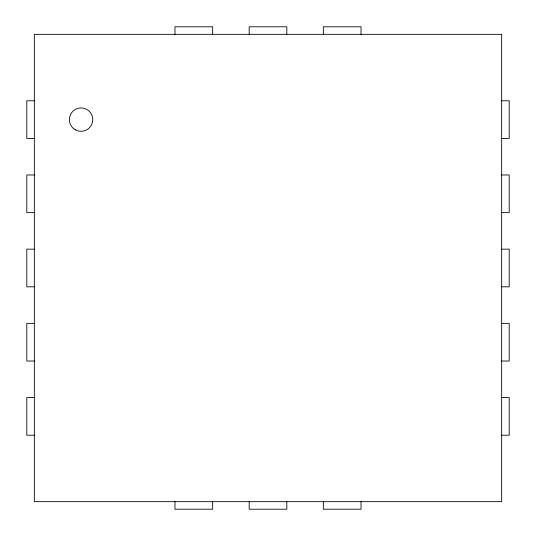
<?xml version="1.0" encoding="UTF-8"?>
<svg xmlns="http://www.w3.org/2000/svg" width="536" height="536" viewBox="0 0 536 536"><rect width="100%" height="100%" fill="white"/><g stroke="black" fill="none" stroke-linecap="round" stroke-linejoin="round"><path stroke-width="0.8" d="M34.337 100.781L26.8 100.781L26.8 138.469L34.337 138.469M501.663 100.781L509.2 100.781L509.2 138.469L501.663 138.469M34.337 174.97L26.8 174.97L26.8 212.658L34.337 212.658M501.663 174.97L509.2 174.97L509.2 212.658L501.663 212.658M34.337 249.153L26.8 249.153L26.8 286.84L34.337 286.84M501.663 249.153L509.2 249.153L509.2 286.84L501.663 286.84M34.337 323.342L26.8 323.342L26.8 361.03L34.337 361.03M501.663 323.342L509.2 323.342L509.2 361.03L501.663 361.03M34.337 397.531L26.8 397.531L26.8 435.219L34.337 435.219M501.663 397.531L509.2 397.531L509.2 435.219L501.663 435.219M361.03 34.337L361.03 26.8L323.342 26.8L323.342 34.337M361.03 501.663L361.03 509.2L323.342 509.2L323.342 501.663M286.847 34.337L286.847 26.8L249.16 26.8L249.16 34.337M286.847 501.663L286.847 509.2L249.16 509.2L249.16 501.663M212.658 34.337L212.658 26.8L174.97 26.8L174.97 34.337M212.658 501.663L212.658 509.2L174.97 509.2L174.97 501.663M501.663 34.337L34.337 34.337L34.337 501.663L501.663 501.663L501.663 34.337M75.228 129.739A11.685 11.685 0 0 0 92.755 119.622A11.685 11.685 0 0 0 75.228 109.505A11.685 11.685 0 0 0 75.228 129.739"/></g></svg>
